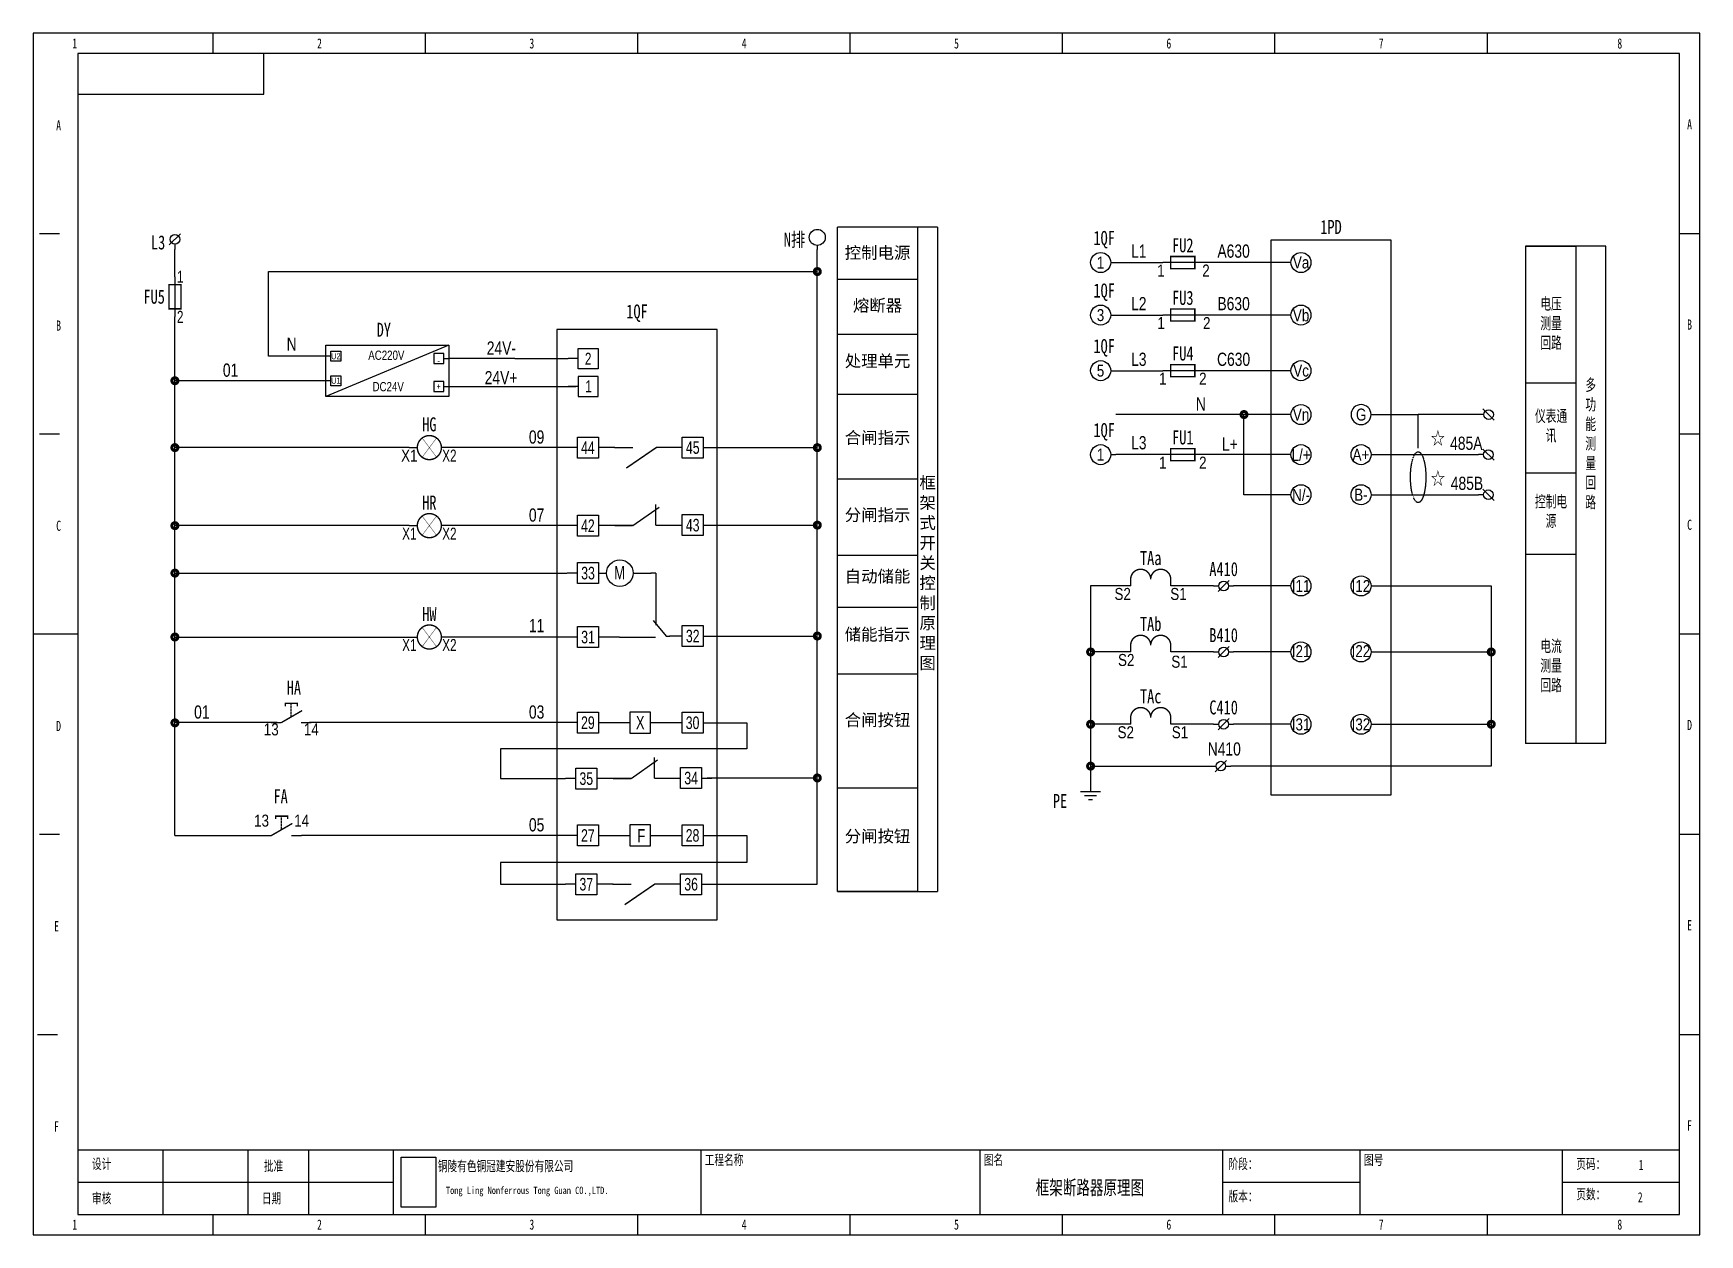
# Model space of a CAD drawing. Header units: millimetres. Extents: x 401220 to 2750366, y -101310 to 943175.
# Drawn here: x 1110437 to 1172018, y 68283 to 112675 of the extents above; entities that cross this region are included whole.
import ezdxf
from ezdxf.enums import TextEntityAlignment as Align

# ---------------------------------------------------------------- set-up
doc = ezdxf.new("R2010")
doc.units = ezdxf.units.MM
doc.linetypes.add('HIDDEN', pattern=[0.375, 0.25, -0.125])
for name, color, linetype in [('CONNECT', 3, 'Continuous'), ('DIM', 1, 'Continuous'), ('TEXT', 4, 'Continuous')]:
    doc.layers.add(name, color=color, linetype=linetype)
doc.styles.add('IDQSTYLE', font='NSimSun.ttf', dxfattribs={"width": 0.7})
doc.styles.add('LEAD', font='simsun.ttf', dxfattribs={"width": 0.8})
doc.styles.add('NERIN_ISOCP', font='simsun.ttf', dxfattribs={"width": 0.75})
doc.styles.add('ROMANS', font='仿宋_GB2312.ttf', dxfattribs={"width": 0.67})
doc.styles.get("Standard").update_dxf_attribs({"font": 'arial.ttf', "bigfont": 'hzdx.shx'})

# ---------------------------------------------------------------- blocks, each defined once
blk = doc.blocks.new('SYMB2_M_PWF2')
at = {"color": 7}
for p, q in [((0.5, 0), (0, 0)), ((2.5, 0), (0.5, 0)), ((10, 0), (7.5, 0))]:
    blk.add_line(p, q, dxfattribs=at)
at = {"color": 7, "linetype": 'HIDDEN'}
blk.add_line((5, -1.44), (5, -4.8), dxfattribs=at)
at = {"color": 7, "linetype": 'Continuous', "const_width": 0.35}
blk.add_lwpolyline([(7.5, 0), (2.3, -3)], dxfattribs=at)
at = {"color": 7, "const_width": 0.35}
blk.add_lwpolyline([(6.5, -4.1), (6.5, -4.8), (3.5, -4.8), (3.5, -4.1)], dxfattribs=at)
blk = doc.blocks.new('SYMB2_M_PWF31')
at = {"color": 7}
for p, q in [((0, 0), (2, 0)), ((10, 0), (8, 0))]:
    blk.add_line(p, q, dxfattribs=at)
at = {"color": 7, "const_width": 0.35}
blk.add_lwpolyline([(2, 0, 1), (8, 0, 1), (2, 0, -0.185156)], format="xyb", dxfattribs=at)
at = {"color": 7, "const_width": 0.1}
for points in [[(6.8, 2.4), (3.2, -2.4)], [(3.2, 2.4), (6.8, -2.4)]]:
    blk.add_lwpolyline(points, dxfattribs=at)
blk = doc.blocks.new('SYMB2_M_PWF20')
at = {"color": 7}
blk.add_line((0, 0), (10, 0), dxfattribs=at)
at = {"color": 7, "const_width": 0.35}
blk.add_lwpolyline([(8, -1.5), (8, 1.5), (2, 1.5), (2, -1.5)], close=True, dxfattribs=at)
blk = doc.blocks.new('SYMB2_S_PWF22a')
for p, q in [((1.41, 3.91), (-1.41, 1.09)), ((0, 1.3), (0, 0))]:
    blk.add_line(p, q)
blk.add_circle((0, 2.5), 1.2)
blk = doc.blocks.new('SYMB2_S_PWF15')
blk.add_line((0, 1), (0, 0))
blk.add_circle((0, 3), 2)
blk = doc.blocks.new('SYMB2_M_PWF26')
at = {"color": 7, "const_width": 0.35}
for points in [[(0, 0), (0, 1.67, -1), (5, 1.67, -2.414214)], [(5, 1.67, -1), (10, 1.67), (10, 0)]]:
    blk.add_lwpolyline(points, format="xyb", dxfattribs=at)
blk = doc.blocks.new('SYMB2_S_PWF4')
at = {"color": 7}
for p, q in [((-5, -0.5), (-5, 0.5)), ((-4, -1.5), (-4, 1.5)), ((-3, -2.5), (-3, 2.5)), ((0, 0), (-3, 0))]:
    blk.add_line(p, q, dxfattribs=at)
at = {"color": 7, "const_width": 0.3}
for points in [[(-5, 0.5), (-5, -0.5)], [(-4, 1.5), (-4, -1.5)], [(-3, 2.5), (-3, -2.5)]]:
    blk.add_lwpolyline(points, dxfattribs=at)
blk = doc.blocks.new('SYMB2_S_PWF23a')
for p, q in [((0, -1.3), (0, 0)), ((1.41, -1.09), (-1.41, -3.91))]:
    blk.add_line(p, q)
blk.add_circle((0, -2.5), 1.2)
blk = doc.blocks.new('SYMB2_M_PWF87')
at = {"color": 7}
for p, q in [((0, 0), (1.3, 0)), ((3.7, 0), (5, 0))]:
    blk.add_line(p, q, dxfattribs=at)
for p, q in [((2.5, 0), (1.1, -1.4)), ((3.9, 1.4), (2.5, 0))]:
    blk.add_line(p, q)
blk.add_circle((2.5, 0), 1.2)
blk = doc.blocks.new('SYMB2_S_PWF13a')
blk.add_line((-1.25, 0), (0, 0))
blk.add_circle((-3.75, 0), 2.5)
blk = doc.blocks.new('SYMB2_S_PWF27')
blk.add_line((-5, 0), (0, 0))
blk.add_lwpolyline([(-15, 5), (-5, 5), (-5, -5), (-15, -5)], close=True)
blk = doc.blocks.new('SYMB2_S_PWF30')
at = {"xscale": 0.5000000000000007, "yscale": 0.5000000000000007, "zscale": 0.5000000000000007, "rotation": 179.9999969295298}
blk.add_blockref('SYMB2_S_PWF27', (0, 0), dxfattribs=at)

msp = doc.modelspace()

# ---------------------------------------------------------------- linework, layer by layer
at = {"ltscale": 4}
for p, q in [((1117087.95649, 111928.00187), (1117087.95649, 112675.34456)), ((1124935.05478, 111928.00187), (1124935.05478, 112675.34456)), ((1132782.15307, 111928.00187), (1132782.15307, 112675.34456)), ((1140629.25136, 111928.00187), (1140629.25136, 112675.34456)), ((1148476.34965, 111928.00187), (1148476.34965, 112675.34456)), ((1156323.44795, 111928.00187), (1156323.44795, 112675.34456)), ((1164170.54624, 111928.00187), (1164170.54624, 112675.34456)), ((1118956.31322, 110433.31648), (1118956.31322, 111928.00187)), ((1112080.76044, 110433.31648), (1118956.31322, 110433.31648)), ((1110660.80932, 105276.65189), (1111408.15201, 105276.65189)), ((1171270.30183, 105276.65189), (1172017.64453, 105276.65189)), ((1110660.80932, 97877.95921), (1111408.15201, 97877.95921)), ((1171270.30183, 97877.95921), (1172017.64453, 97877.95921)), ((1110436.60651, 90479.26654), (1112080.76044, 90479.26654)), ((1171270.30183, 90479.26654), (1172017.64453, 90479.26654)), ((1110660.80932, 83080.57386), (1111408.15201, 83080.57386)), ((1171270.30183, 83080.57386), (1172017.64453, 83080.57386)), ((1110586.07505, 75681.88119), (1111333.41774, 75681.88119)), ((1171270.30183, 75681.88119), (1172017.64453, 75681.88119)), ((1112080.76044, 71422.02783), (1171270.30183, 71422.02783)), ((1115219.59975, 71422.02783), (1115219.59975, 69030.53121)), ((1118358.43907, 71422.02783), (1118358.43907, 69030.53121)), ((1120600.46715, 71422.02783), (1120600.46715, 69030.53121)), ((1123739.30647, 71422.02783), (1123739.30647, 69030.53121)), ((1135098.91542, 71422.02783), (1135098.91542, 69030.53121)), ((1145412.24461, 71422.02783), (1145412.24461, 69030.53121)), ((1154380.35694, 71422.02783), (1154380.35694, 69030.53121)), ((1159462.28726, 71422.02783), (1159462.28726, 69030.53121)), ((1166935.71421, 71422.02783), (1166935.71421, 69030.53121)), ((1112080.76044, 70226.27952), (1123739.30647, 70226.27952)), ((1154380.35694, 70226.27952), (1159462.28726, 70226.27952)), ((1166935.71421, 70226.27952), (1171270.30183, 70226.27952)), ((1117087.95649, 68283.18851), (1117087.95649, 69030.53121)), ((1124935.05478, 68283.18851), (1124935.05478, 69030.53121)), ((1132782.15307, 68283.18851), (1132782.15307, 69030.53121)), ((1140629.25136, 68283.18851), (1140629.25136, 69030.53121)), ((1148476.34965, 68283.18851), (1148476.34965, 69030.53121)), ((1156323.44795, 68283.18851), (1156323.44795, 69030.53121)), ((1164170.54624, 68283.18851), (1164170.54624, 69030.53121))]:
    msp.add_line(p, q, dxfattribs=at)
for p, q in [((1119127.70185, 100743.84163), (1119127.70185, 103871.78813)), ((1119127.70185, 103871.78813), (1139409.52437, 103871.78813)), ((1125787.20154, 101152.64144), (1121246.97129, 99253.22649)), ((1121246.97129, 100743.84163), (1119127.70185, 100743.84163)), ((1128226.10907, 100653.97557), (1125787.20154, 100653.97557)), ((1128226.10907, 100653.97557), (1130200.26597, 100653.97557)), ((1125787.20154, 99627.497), (1130156.18292, 99627.325)), ((1160059.14292, 98587.46104), (1161614.81421, 98586.95839)), ((1133445.37875, 94502.21583), (1133445.37875, 95261.67841)), ((1132590.21967, 94482.94141), (1131921.89794, 94482.94141)), ((1131921.89795, 94482.94141), (1132577.64187, 94482.94144)), ((1133445.37875, 94502.21583), (1134411.97375, 94502.21573)), ((1133444.772, 92729.51174), (1133444.86477, 90801.52734)), ((1133338.0081, 90982.95545), (1133821.4866, 90404.42198)), ((1135573.14984, 87199.35663), (1136801.64362, 87199.35663)), ((1136801.64362, 87199.35663), (1136801.64362, 86235.44068)), ((1136801.64362, 86235.44068), (1127695.46477, 86235.44068)), ((1127695.46477, 86235.44068), (1127695.46477, 85136.27286)), ((1133386.68803, 85155.72693), (1133386.68803, 85915.18951)), ((1127695.46477, 85136.27286), (1130098.25016, 85136.45264)), ((1132531.52895, 85136.45251), (1131863.20722, 85136.45251)), ((1131863.20723, 85136.45251), (1132518.95114, 85136.45255)), ((1133386.68803, 85155.72693), (1134353.28303, 85155.72683)), ((1135572.76247, 83036.9593), (1136801.64362, 83036.9593)), ((1136801.64362, 83036.9593), (1136801.64362, 82032.91371)), ((1136801.64362, 82032.91371), (1127695.69696, 82032.91371)), ((1127695.69696, 82032.91371), (1127695.69696, 81233.05587)), ((1127695.69696, 81233.05587), (1130097.8628, 81233.05587)), ((1140155.44804, 80966.17666), (1143856.82525, 80966.22474)), ((1129786.20849, 79912.66913), (1135708.5828, 79912.66913))]:
    msp.add_line(p, q)
at = {"color": 7}
for p, q in [((1130156.18292, 99627.325), (1130482.97875, 99627.325)), ((1131910.32049, 97366.63616), (1132590.62751, 97366.6362)), ((1134417.3461, 97366.77006), (1133454.68843, 97366.77)), ((1132604.63523, 92729.5815), (1133002.4436, 92729.58148)), ((1133002.4436, 92729.58148), (1133273.25624, 92729.58148)), ((1133444.86477, 92729.5117), (1133260.55252, 92729.58148)), ((1132096.07681, 90366.12071), (1131323.78046, 90366.12064)), ((1132096.07681, 90366.12071), (1133431.20526, 90366.12071)), ((1133821.4866, 90404.42198), (1133956.89292, 90404.42198)), ((1134418.57513, 90404.24239), (1133944.1892, 90404.42198)), ((1131851.62976, 81233.23552), (1132531.93678, 81233.23555)), ((1134358.65538, 81233.36941), (1133395.9977, 81233.36935))]:
    msp.add_line(p, q, dxfattribs=at)
at = {"color": 7, "linetype": 'HIDDEN', "ltscale": 5}
msp.add_line((1161614.81421, 97351.70271), (1161614.81421, 98586.95839), dxfattribs=at)
at = {"ltscale": 2}
for p, q in [((1132588.48927, 94482.94141), (1133565.70783, 95171.3818)), ((1132529.79854, 85136.45251), (1133507.0171, 85824.89291))]:
    msp.add_line(p, q, dxfattribs=at)
at = {"ltscale": 4}
for points in [[(1110436.60651, 68283.18851), (1172017.64453, 68283.18851), (1172017.64453, 112675.34456), (1110436.60651, 112675.34456)], [(1112080.76044, 69030.53121), (1171270.30183, 69030.53121), (1171270.30183, 111928.00187), (1112080.76044, 111928.00187)]]:
    msp.add_lwpolyline(points, close=True, dxfattribs=at)
at = {"color": 7, "const_width": 222.08256}
for points in [[(1139354.00373, 103871.78813, 1), (1139465.04501, 103871.78813, 1)], [(1139354.00373, 103871.78813, 1), (1139465.04501, 103871.78813, 1)], [(1115613.2435, 99837.43383, 1), (1115724.28478, 99837.43383, 1)], [(1155122.37506, 98587.46104, 1), (1155233.41634, 98587.46104, 1)], [(1115613.2435, 97366.45652, 1), (1115724.28478, 97366.45652, 1)], [(1139354.16764, 97366.41059, 1), (1139465.20892, 97366.41059, 1)], [(1139354.16764, 97366.41059, 1), (1139465.20892, 97366.41059, 1)], [(1139354.16764, 97366.06668, 1), (1139465.20892, 97366.06668, 1)], [(1115613.2435, 94482.94153, 1), (1115724.28478, 94482.94153, 1)], [(1115613.2435, 94482.94153, 1), (1115724.28478, 94482.94153, 1)], [(1139354.16733, 94502.21555, 1), (1139465.20861, 94502.21555, 1)], [(1139354.16733, 94502.21555, 1), (1139465.20861, 94502.21555, 1)], [(1139354.16733, 94501.87164, 1), (1139465.20861, 94501.87164, 1)], [(1115613.40666, 92729.06566, 1), (1115724.44794, 92729.06566, 1)], [(1115613.40667, 90367.25408, 1), (1115724.44795, 90367.25408, 1)], [(1139354.16689, 90404.24228, 1), (1139465.20817, 90404.24228, 1)], [(1139354.16689, 90404.24228, 1), (1139465.20817, 90404.24228, 1)], [(1139354.16689, 90403.89837, 1), (1139465.20817, 90403.89837, 1)], [(1149454.30613, 89815.46865, 1), (1149565.34741, 89815.46865, 1)], [(1164259.84673, 89815.46865, 1), (1164370.88801, 89815.46865, 1)], [(1115613.2435, 87195.17068, 1), (1115724.28478, 87195.17068, 1)], [(1149454.30613, 87144.04832, 1), (1149565.34741, 87144.04832, 1)], [(1164259.84673, 87144.04832, 1), (1164370.88801, 87144.04832, 1)], [(1149454.30613, 85597.78248, 1), (1149565.34741, 85597.78248, 1)], [(1139354.16667, 85160.17863, 1), (1139465.20795, 85160.17863, 1)], [(1139354.16667, 85160.17863, 1), (1139465.20795, 85160.17863, 1)], [(1139354.16667, 85160.17863, 1), (1139465.20795, 85160.17863, 1)]]:
    msp.add_lwpolyline(points, format="xyb", close=True, dxfattribs=at)
for points in [[(1121246.97129, 101152.64144), (1125787.20154, 101152.64144), (1125787.20154, 99253.22649), (1121246.97129, 99253.22649)], [(1124031.71694, 71150.37054), (1125307.16829, 71150.37054), (1125307.16829, 69301.59651), (1124031.71694, 69301.59651)]]:
    msp.add_lwpolyline(points, close=True)
at = {"color": 7, "const_width": 54.16253}
for points in [[(1133454.68863, 97366.77), (1132350.40816, 96610.03323)], [(1133395.99791, 81233.36935), (1132291.71743, 80476.63259)]]:
    msp.add_lwpolyline(points, dxfattribs=at)
at = {"color": 7, "linetype": 'HIDDEN', "ltscale": 5}
msp.add_ellipse((1161614.81421, 96272.04847), major_axis=(0, 939.00195), ratio=0.3023258318, dxfattribs=at)
at = {"layer": 'CONNECT', "color": 7}
for p, q in [((1115668.76414, 103679.77084), (1115668.76414, 104692.31526)), ((1139409.52437, 84247.56484), (1139409.52437, 104692.31526)), ((1165585.38897, 104814.632), (1167435.78541, 104814.632)), ((1168546.62867, 104814.632), (1165585.38897, 104814.632)), ((1165585.38897, 104814.632), (1165585.38897, 88852.41625)), ((1167435.78541, 104814.632), (1167435.78541, 88852.41625)), ((1168546.62867, 88852.41625), (1168546.62867, 104814.632)), ((1150435.64331, 104206.08851), (1152175.69211, 104206.08851)), ((1156728.57298, 104206.08851), (1153656.24251, 104206.08851)), ((1165585.38897, 104287.9767), (1165585.38897, 88325.76095)), ((1167435.78541, 104287.9767), (1167435.78541, 88325.76095)), ((1168546.62867, 88325.76095), (1168546.62867, 104287.9767)), ((1165585.38897, 103794.99195), (1165585.38897, 87832.7762)), ((1167435.78541, 103794.99195), (1167435.78541, 87832.7762)), ((1168546.62867, 87832.7762), (1168546.62867, 103794.99195)), ((1165585.38897, 103268.33664), (1165585.38897, 87306.1209)), ((1165585.39581, 102926.68024), (1165585.39581, 86964.46449)), ((1167435.78541, 103268.33664), (1167435.78541, 87306.1209)), ((1167435.79225, 102926.68024), (1167435.79225, 86964.46449)), ((1168546.62867, 87306.1209), (1168546.62867, 103268.33664)), ((1168546.63552, 86964.46449), (1168546.63552, 102926.68024)), ((1150435.64331, 102264.21886), (1152175.69211, 102264.21886)), ((1156728.57298, 102264.21886), (1153656.24251, 102264.21886)), ((1165585.39581, 102400.02493), (1165585.39581, 86437.80918)), ((1167435.79225, 102400.02493), (1167435.79225, 86437.80918)), ((1168546.63552, 86437.80918), (1168546.63552, 102400.02493)), ((1115668.76414, 99330.95089), (1115668.76414, 102199.22044)), ((1115668.76411, 83036.77952), (1115668.76414, 100250.6641)), ((1121246.97129, 99837.43382), (1115668.76414, 99837.43383)), ((1150435.64331, 100209.45844), (1152175.69211, 100209.45844)), ((1156728.57298, 100209.45844), (1153656.24251, 100209.45844)), ((1167435.78541, 99751.95733), (1165585.38897, 99751.95733)), ((1156728.57298, 98587.46104), (1150435.64331, 98587.46104)), ((1155177.8957, 95625.70448), (1155177.8957, 98587.46104)), ((1163847.03676, 98586.95839), (1161614.81421, 98586.95839)), ((1124331.91124, 97366.45651), (1115668.76414, 97366.45652)), ((1128204.30148, 97366.45652), (1125812.46164, 97366.45651)), ((1130156.55352, 97366.45652), (1128204.30148, 97366.45652)), ((1135338.44594, 97366.41059), (1139409.68828, 97366.41059)), ((1156728.57298, 97106.58276), (1150435.64331, 97106.58276)), ((1160059.14292, 97106.25488), (1163840.5015, 97106.25488)), ((1167435.78541, 96422.31233), (1165585.38897, 96422.31233)), ((1156728.57298, 95625.70448), (1155177.8957, 95625.70448)), ((1160059.14292, 95625.3766), (1163840.5015, 95625.3766)), ((1124331.91124, 94482.94153), (1115668.76414, 94482.94153)), ((1128204.30148, 94482.94153), (1125812.46164, 94482.94153)), ((1130156.55352, 94482.94153), (1128204.30148, 94482.94153)), ((1135338.44564, 94502.21555), (1139409.68797, 94502.21555)), ((1167435.79225, 93420.42349), (1165585.39581, 93420.42349)), ((1115668.9273, 92729.58157), (1130156.71669, 92729.58157)), ((1150990.0213, 92254.62406), (1149509.82677, 92254.62406)), ((1149509.82677, 92254.62406), (1149509.82677, 86164.20419)), ((1154054.66715, 92254.62406), (1152470.5717, 92254.62406)), ((1156728.57982, 92254.62406), (1154794.94235, 92254.62406)), ((1160059.14976, 92254.62406), (1164315.36737, 92254.62406)), ((1164315.36737, 92254.62406), (1164315.36737, 86667.70402)), ((1149509.82677, 91184.70825), (1149509.82677, 85094.28838)), ((1164315.36737, 91184.70252), (1164315.36737, 85597.78248)), ((1115668.9273, 90367.76999), (1124332.07432, 90367.77007)), ((1130156.71669, 90367.76999), (1125812.62472, 90367.76999)), ((1135338.4452, 90404.24228), (1139409.68753, 90404.24228)), ((1150990.0213, 89815.46865), (1149509.82677, 89815.46865)), ((1154054.66715, 89815.46865), (1152470.5717, 89815.46865)), ((1156728.57982, 89815.46865), (1154794.94235, 89815.46865)), ((1160059.14976, 89815.46865), (1164315.36737, 89815.46865)), ((1118425.53681, 87204.01607), (1115668.76414, 87204.01599)), ((1118587.70199, 87204.00844), (1116201.23008, 87204.00836)), ((1119453.71062, 87203.92676), (1118506.85645, 87204.01606)), ((1121594.42851, 87203.92676), (1120647.57434, 87204.01606)), ((1122846.06658, 87203.80871), (1121438.36982, 87203.88245)), ((1124329.04673, 87203.80871), (1122130.55449, 87204.01606)), ((1130178.02251, 87203.80863), (1122219.28355, 87204.00769)), ((1128204.46464, 87203.80863), (1125809.59713, 87203.80863)), ((1130156.71669, 87203.80863), (1128204.46464, 87203.80863)), ((1150990.0213, 87144.04832), (1149509.82677, 87144.04832)), ((1154054.66715, 87144.04832), (1152470.5717, 87144.04832)), ((1156728.57982, 87144.04832), (1154794.94235, 87144.04832)), ((1160059.14976, 87144.04832), (1164315.36737, 87144.04832)), ((1139409.68753, 81233.00992), (1139409.68753, 86481.59695)), ((1168546.63552, 86437.80918), (1165585.39581, 86437.80918)), ((1167435.79909, 86437.80918), (1165585.40266, 86437.80918)), ((1149509.82677, 85597.78248), (1153952.50917, 85597.78248)), ((1164315.36737, 85597.78248), (1154692.78437, 85597.78248)), ((1135338.81558, 85160.17863), (1139409.68731, 85160.17863)), ((1115668.92719, 83036.77952), (1115668.92731, 84188.26603)), ((1115668.9273, 83036.77952), (1118871.33659, 83036.7796)), ((1128204.46464, 83036.77953), (1120351.88699, 83036.77953)), ((1130156.71669, 83036.77953), (1128204.46464, 83036.77953)), ((1135338.0744, 81233.00992), (1139409.68734, 81233.00992))]:
    msp.add_line(p, q, dxfattribs=at)
at = {"layer": 'TEXT', "color": 7}
for p, q in [((1143856.50139, 105506.75455), (1140155.12539, 105506.75455)), ((1143856.50139, 105506.75455), (1140155.12539, 105506.75455)), ((1140155.44804, 80966.17666), (1140155.12539, 105506.75455)), ((1140155.43379, 80966.17666), (1140155.12539, 105506.75455)), ((1143116.22619, 105506.75455), (1143116.22619, 80966.17666)), ((1143116.91509, 105506.75455), (1143116.91509, 80966.17666)), ((1143856.50139, 105506.75455), (1143857.13365, 80966.22474)), ((1143857.13365, 105506.75455), (1143857.13365, 80966.22474)), ((1143116.22619, 103582.03903), (1140155.12539, 103582.03903)), ((1143116.22619, 103582.03903), (1140155.12539, 103582.03903)), ((1135708.41963, 101730.66316), (1129786.04532, 101730.66316)), ((1143116.22619, 101546.53691), (1140155.12539, 101546.53691)), ((1143116.22619, 101546.53691), (1140155.12539, 101546.53691)), ((1143116.22619, 101546.53691), (1140155.12539, 101546.53691)), ((1143116.22619, 101546.53691), (1140155.12539, 101546.53691)), ((1143116.22619, 99327.19384), (1140155.12539, 99327.19384)), ((1143116.22619, 99327.19384), (1140155.12539, 99327.19384)), ((1131921.89816, 97366.63616), (1131317.56644, 97366.63623)), ((1143116.22619, 96201.27892), (1140155.12539, 96201.27892)), ((1143116.22619, 96201.27892), (1140155.12539, 96201.27892)), ((1143116.22619, 96201.27892), (1140155.12539, 96201.27892)), ((1143116.22619, 96201.27892), (1140155.12539, 96201.27892)), ((1131921.89794, 94482.94141), (1131317.56623, 94482.94147)), ((1143116.38935, 93374.08516), (1140155.28855, 93374.08516)), ((1131323.78046, 92729.5815), (1131623.17987, 92729.5815)), ((1143116.22619, 91462.59891), (1140155.12539, 91462.59891)), ((1143116.22619, 88989.4908), (1140155.12539, 88989.4908)), ((1143116.22619, 88989.4908), (1140155.12539, 88989.4908)), ((1131317.72961, 87204.16756), (1132475.78173, 87204.03182)), ((1133249.53211, 87203.94392), (1134412.91163, 87203.80819)), ((1131863.20722, 85136.45251), (1131258.87551, 85136.45257)), ((1143116.22619, 84781.84555), (1140155.12539, 84781.84555)), ((1131317.34224, 83036.77946), (1132475.00701, 83036.64373)), ((1133248.75739, 83036.91538), (1134412.52427, 83036.77965)), ((1131863.20744, 81233.23551), (1131258.87572, 81233.23558)), ((1143116.54884, 80966.17666), (1140155.44804, 80966.17666))]:
    msp.add_line(p, q, dxfattribs=at)
at = {"layer": 'TEXT', "color": 7, "ltscale": 5}
for p, q in [((1135708.41963, 101730.66316), (1129786.04532, 101730.66316)), ((1135708.41963, 101730.66316), (1129786.04532, 101730.66316)), ((1129786.04532, 101730.66316), (1129786.20849, 79912.66913)), ((1129786.20849, 101730.66316), (1129786.20849, 80003.88746)), ((1135708.5828, 79912.66913), (1135708.41963, 101730.66316)), ((1135708.5828, 80003.88746), (1135708.41963, 101730.66316))]:
    msp.add_line(p, q, dxfattribs=at)
msp.add_lwpolyline([(1156173.36658, 84535.64086), (1160614.34932, 84535.64086), (1160614.34932, 105036.2873), (1156173.36658, 105036.2873), (1156173.36658, 84535.64086)], dxfattribs=at)
at = {"layer": 'TEXT', "color": 7}
for points in [[(1132475.78173, 86817.06873), (1133249.53211, 86817.06873), (1133249.53211, 87590.81911), (1132475.78173, 87590.81911)], [(1132475.00701, 82649.68064), (1133248.75739, 82649.68064), (1133248.75739, 83423.43101), (1132475.00701, 83423.43101)]]:
    msp.add_lwpolyline(points, close=True, dxfattribs=at)
msp.add_circle((1132113.90755, 92729.5815), 490.72768, dxfattribs=at)

# ---------------------------------------------------------------- block references
at = {"color": 7, "xscale": 148.0550399978455, "yscale": 148.0550399978455, "zscale": 148.0550399978455}
for name, p in [('SYMB2_S_PWF22a', (1115668.76414, 104692.31526)), ('SYMB2_S_PWF13a', (1150435.64331, 104206.08851)), ('SYMB2_S_PWF13a', (1150435.64331, 102264.21886)), ('SYMB2_S_PWF13a', (1150435.64331, 100209.45844)), ('SYMB2_S_PWF13a', (1150435.64331, 97106.58276)), ('SYMB2_S_PWF13a', (1160059.14292, 97106.25488)), ('SYMB2_S_PWF13a', (1160059.14292, 95625.3766)), ('SYMB2_M_PWF26', (1150990.0213, 92254.62406)), ('SYMB2_M_PWF87', (1154054.66715, 92254.62406)), ('SYMB2_S_PWF13a', (1160059.14976, 92254.62406)), ('SYMB2_M_PWF26', (1150990.0213, 89815.46865)), ('SYMB2_M_PWF87', (1154054.66715, 89815.46865)), ('SYMB2_S_PWF13a', (1160059.14976, 89815.46865)), ('SYMB2_M_PWF26', (1150990.0213, 87144.04832)), ('SYMB2_S_PWF13a', (1160059.14976, 87144.04832)), ('SYMB2_M_PWF87', (1154054.66715, 87144.04832))]:
    msp.add_blockref(name, p, dxfattribs=at)
at = {"color": 7}
for name, p, xscale, yscale, zscale, rotation in [('SYMB2_M_PWF20', (1153656.24251, 104206.08851), 148.0550399978457, 148.0550399978457, 148.0550399978457, 179.9999969264097), ('SYMB2_S_PWF13a', (1156728.57298, 104206.08851), 148.0550399978457, 148.0550399978457, 148.0550399978457, 179.9999969264097), ('SYMB2_M_PWF20', (1153656.24251, 102264.21886), 148.0550399978457, 148.0550399978457, 148.0550399978457, 179.9999969264097), ('SYMB2_S_PWF13a', (1156728.57298, 102264.21886), 148.0550399978457, 148.0550399978457, 148.0550399978457, 179.9999969264097), ('SYMB2_M_PWF20', (1153656.24251, 100209.45844), 148.0550399978457, 148.0550399978457, 148.0550399978457, 179.9999969264097), ('SYMB2_S_PWF13a', (1156728.57298, 100209.45844), 148.0550399978457, 148.0550399978457, 148.0550399978457, 179.9999969264097), ('SYMB2_S_PWF13a', (1156728.57298, 98587.46104), 148.0550399978457, 148.0550399978457, 148.0550399978457, 179.9999969264097), ('SYMB2_S_PWF13a', (1160059.14292, 98587.46104), -148.0550399978457, 148.0550399998654, 148.0550400000001, 180.0000030735903), ('SYMB2_S_PWF23a', (1163847.03676, 98586.95839), 148.0550399998654, 148.0550399998654, 148.0550399998654, 89.99999846379107), ('SYMB2_M_PWF20', (1153656.24251, 97106.58275), 148.0550399978457, 148.0550399978457, 148.0550399978457, 179.9999969264097), ('SYMB2_S_PWF13a', (1156728.57298, 97106.58276), 148.0550399978457, 148.0550399978457, 148.0550399978457, 179.9999969264097), ('SYMB2_S_PWF23a', (1163840.5015, 97106.25488), 148.0550399998654, 148.0550399998654, 148.0550399998654, 89.99999846379107), ('SYMB2_S_PWF13a', (1156728.57298, 95625.70448), 148.0550399978457, 148.0550399978457, 148.0550399978457, 179.9999969264097), ('SYMB2_S_PWF23a', (1163840.5015, 95625.3766), 148.0550399998654, 148.0550399998654, 148.0550399998654, 89.99999846379107), ('SYMB2_S_PWF13a', (1156728.57982, 92254.62406), 148.0550399978457, 148.0550399978457, 148.0550399978457, 179.9999969264097), ('SYMB2_S_PWF13a', (1156728.57982, 89815.46865), 148.0550399978457, 148.0550399978457, 148.0550399978457, 179.9999969264097), ('SYMB2_S_PWF13a', (1156728.57982, 87144.04832), 148.0550399978457, 148.0550399978457, 148.0550399978457, 179.9999969264097), ('SYMB2_S_PWF4', (1149509.82677, 85094.28838), 148.0550399998654, 148.0550399998654, 148.0550399998654, 89.99999846379107)]:
    msp.add_blockref(name, p, dxfattribs=dict(at, xscale=xscale, yscale=yscale, zscale=zscale, rotation=rotation))
at = {"layer": 'TEXT', "color": 7}
for name, p, xscale, yscale, zscale in [('SYMB2_S_PWF15', (1139409.52437, 104692.31526), 148.0550399978455, 148.0550399978455, 148.0550399978455), ('SYMB2_S_PWF30', (1130199.89537, 100653.80357), 148.0550399978455, 148.0550399978455, 148.0550399978455), ('SYMB2_S_PWF30', (1121246.97129, 100743.75564), 74.02751999892274, 74.02751999892274, 74.02751999892274), ('SYMB2_S_PWF30', (1125787.38684, 100653.88957), -74.02751999892274, 74.0275199999327, 74.02752000000004), ('SYMB2_S_PWF30', (1121246.97129, 99837.34784), 74.02751999892274, 74.02751999892274, 74.02751999892274), ('SYMB2_S_PWF30', (1125787.38684, 99627.411), -74.02751999892274, 74.0275199999327, 74.02752000000004), ('SYMB2_M_PWF31', (1124331.91124, 97366.45651), 148.0550399978455, 148.0550399978455, 148.0550399978455), ('SYMB2_S_PWF30', (1130156.55352, 97366.45652), 154.750075197748, 154.750075197748, 154.750075197748), ('SYMB2_M_PWF31', (1124331.91124, 94482.94153), 148.0550399978455, 148.0550399978455, 148.0550399978455), ('SYMB2_S_PWF30', (1130156.55352, 94482.76176), 154.750075197748, 154.750075197748, 154.750075197748), ('SYMB2_S_PWF30', (1130162.76754, 92729.40178), 154.750075197748, 154.750075197748, 154.750075197748), ('SYMB2_S_PWF30', (1130162.76754, 90365.94093), 154.750075197748, 154.750075197748, 154.750075197748), ('SYMB2_S_PWF30', (1130156.71669, 87203.80863), 154.750075197748, 154.750075197748, 154.750075197748), ('SYMB2_M_PWF87', (1153952.50917, 85597.78248), 148.0550399978455, 148.0550399978455, 148.0550399978455), ('SYMB2_S_PWF30', (1130097.8628, 85136.27286), 154.750075197748, 154.750075197748, 154.750075197748), ('SYMB2_S_PWF30', (1130156.32932, 83036.59975), 154.750075197748, 154.750075197748, 154.750075197748), ('SYMB2_S_PWF30', (1130097.8628, 81233.05587), 154.750075197748, 154.750075197748, 154.750075197748)]:
    msp.add_blockref(name, p, dxfattribs=dict(at, xscale=xscale, yscale=yscale, zscale=zscale))
for name, p, xscale, yscale, zscale, rotation in [('SYMB2_M_PWF20', (1115668.76414, 103679.77084), 148.0550399998659, 148.0550399998659, 148.0550399998659, 269.9999952183673), ('SYMB2_S_PWF30', (1130199.89542, 99627.15307), -148.0550399978457, 148.0550399998654, 148.0550400000001, 180.0000030736034), ('SYMB2_S_PWF30', (1135572.98667, 97366.59035), 154.7500751977482, 154.7500751977482, 154.7500751977482, 179.9999969264097), ('SYMB2_S_PWF30', (1135572.98667, 94502.39532), 154.7500751977482, 154.7500751977482, 154.7500751977482, 179.9999969264097), ('SYMB2_M_PWF31', (1125812.62472, 90367.76999), 148.0550399978457, 148.0550399978457, 148.0550399978457, 179.9999969264097), ('SYMB2_S_PWF30', (1135579.58805, 90404.42204), 154.7500751977482, 154.7500751977482, 154.7500751977482, 179.9999969264097), ('SYMB2_M_PWF2', (1120709.93594, 87204.01018), 148.0550399978457, 148.0550399978457, 148.0550399978457, 179.9999969264097), ('SYMB2_S_PWF30', (1135573.5372, 87199.53641), 154.7500751977482, 154.7500751977482, 154.7500751977482, 179.9999969264097), ('SYMB2_S_PWF30', (1135514.29595, 85155.90642), 154.7500751977482, 154.7500751977482, 154.7500751977482, 179.9999969264097), ('SYMB2_M_PWF2', (1120351.88699, 83036.77953), 148.0550399978457, 148.0550399978457, 148.0550399978457, 179.9999969264097), ('SYMB2_S_PWF30', (1135572.76247, 83036.9593), 154.7500751977482, 154.7500751977482, 154.7500751977482, 179.9999969264097), ('SYMB2_S_PWF30', (1135514.29595, 81233.1897), 154.7500751977482, 154.7500751977482, 154.7500751977482, 179.9999969264097)]:
    msp.add_blockref(name, p, dxfattribs=dict(at, xscale=xscale, yscale=yscale, zscale=zscale, rotation=rotation))

# ---------------------------------------------------------------- texts
at = {"style": 'IDQSTYLE', "width": 0.7}
for s, p in [('1', (1111968.65903, 112002.73613)), ('2', (1121011.50563, 112002.73613)), ('3', (1128858.60393, 112002.73613)), ('4', (1136705.70222, 112002.73613)), ('5', (1144552.80051, 112002.73613)), ('6', (1152399.8988, 112002.73613)), ('7', (1160246.99709, 112002.73613)), ('8', (1169065.64089, 112002.73613)), ('A', (1111370.78488, 108975.99822)), ('A', (1171643.97318, 109013.36536)), ('B', (1111370.78488, 101577.30555)), ('B', (1171643.97318, 101614.67268)), ('C', (1111370.78488, 94178.61287)), ('C', (1171643.97318, 94215.98001)), ('D', (1111370.78488, 86779.9202)), ('D', (1171643.97318, 86817.28733)), ('E', (1111296.05061, 79381.22752)), ('E', (1171643.97318, 79418.59466)), ('F', (1111296.05061, 71982.53485)), ('F', (1171643.97318, 72019.90198)), ('1', (1111968.65903, 68357.92278)), ('2', (1121011.50563, 68357.92278)), ('3', (1128858.60393, 68357.92278)), ('4', (1136705.70222, 68357.92278)), ('5', (1144552.80051, 68357.92278)), ('6', (1152399.8988, 68357.92278)), ('7', (1160246.99709, 68357.92278)), ('8', (1169065.64089, 68357.92278))]:
    msp.add_text(s, height=374.41869, dxfattribs=at).set_placement(p, align=Align.BOTTOM_CENTER)
for s, p in [('设计', (1112603.90032, 70599.95086)), ('批准', (1118956.31322, 70525.21659)), ('工程名称', (1135248.38396, 70749.4194)), ('图名', (1145561.71315, 70749.4194)), ('阶段：', (1154604.55975, 70599.95086)), ('图号', (1159611.7558, 70749.4194)), ('页码：', (1167458.85409, 70599.95086)), ('审核', (1112603.90032, 69329.46828)), ('日期', (1118881.57895, 69329.46828)), ('版本：', (1154604.55975, 69404.20255)), ('页数：', (1167458.85409, 69478.93682))]:
    msp.add_text(s, height=374.41869, dxfattribs=at).set_placement(p, align=Align.BOTTOM_LEFT)
for s, height, p in [('铜陵有色铜冠建安股份有限公司', 374.4186899, (1125385.09143, 71005.68655)), ('Tong Ling Nonferrous Tong Guan CO.,LTD.', 269.5814567, (1125684.02851, 70055.10849))]:
    msp.add_text(s, height=height, dxfattribs=at).set_placement(p, align=Align.TOP_LEFT)
for s, p in [('1', (1169850.35071, 70674.68513)), ('2', (1169820.483, 69478.93682))]:
    msp.add_text(s, height=374.41869, dxfattribs=at).set_placement(p, align=Align.CENTER)
msp.add_text('框架断路器原理图', height=524.186166, dxfattribs=at).set_placement((1149481.73505, 70024.39236), align=Align.MIDDLE_CENTER)
at = {"color": 7, "char_height": 488.58163, "width": 517.5708088, "attachment_point": 1, "style": 'LEAD'}
for insert in [(1162076.07444, 97963.86289), (1162076.07444, 96482.98461)]:
    msp.add_mtext('☆\\P', dxfattribs=dict(at, insert=insert))
at = {"layer": 'CONNECT', "color": 7, "attachment_point": 5, "style": 'ROMANS'}
for s, insert, char_height, width in [('{\\W1;控制电源}', (1141635.67579, 104544.39679), 444.16512, 2928.6734246), ('{\\W1;熔断器}', (1141635.67579, 102593.16141), 444.16512, 2928.6734246), ('{\\fSimSun|b0|i0|c134|p2;电压}\\P{\\fSimSun|b0|i0|c134|p2;测量}\\P{\\fSimSun|b0|i0|c134|p2;回路}', (1166525.39269, 101941.43704), 433.060992, 2318.327907), ('{\\fSimSun|b0|i0|c134|p2;\\W1;处理单元}', (1141635.67579, 100545.34065), 444.16512, 2928.6734246), ('{\\fSimSun|b0|i0|c134|p2;多\\P功\\P能}\\P{\\fSimSun|b0|i0|c134|p2;测}\\P{\\fSimSun|b0|i0|c134|p2;量}\\P{\\fSimSun|b0|i0|c134|p2;回}\\P{\\fSimSun|b0|i0|c134|p2;路}', (1167991.20704, 97495.54794), 433.060992, 2472.3051486), ('{\\fSimSun|b0|i0|c134|p2;仪表通讯}', (1166525.39269, 98148.40581), 433.060992, 1342.1840175), ('{\\W1;合闸指示}', (1141635.67579, 97709.52887), 444.16512, 2928.6734246), ('{\\W1;\\P框\\P架\\P式\\P开\\P关\\P控\\P制\\P原\\P理\\P图}', (1143486.36379, 93082.46293), 444.16512, 995.4431656), ('{\\fSimSun|b0|i0|c134|p2;控制电源}', (1166525.39269, 94995.18524), 433.060992, 1342.1840175), ('{\\W1;分闸指示}', (1141635.67579, 94855.53306), 444.16512, 2928.6734246), ('{\\W1;自动储能}', (1141635.83895, 92586.20458), 444.16512, 2928.6734246), ('{\\W1;储能指示}', (1141635.83895, 90442.14143), 444.16512, 2928.6734246), ('电流\\P测量\\P回路', (1166525.39954, 89290.45444), 433.060992, 2318.327907), ('{\\W1;合闸按钮}', (1141635.83895, 87278.18006), 444.16512, 2928.6734246), ('{\\W1;分闸按钮}', (1141635.83895, 82982.66809), 444.16512, 2928.6734246)]:
    msp.add_mtext(s, dxfattribs=dict(at, insert=insert, char_height=char_height, width=width))
at = {"layer": 'DIM', "color": 7, "width": 0.75}
for s, height, p in [('L1', 488.581632, (1151289.91413, 104383.75456)), ('A630', 488.581632, (1154793.39941, 104383.75456)), ('L2', 488.581632, (1151289.91413, 102441.88491)), ('B630', 488.581632, (1154793.39941, 102441.88491)), ('N', 488.58163, (1119981.79103, 100945.43537)), ('24V-', 488.581632, (1127734.57671, 100802.54167)), ('01', 488.581632, (1117726.1577, 99985.48887)), ('AC220V', 342.007142, (1123482.21968, 100609.17627)), ('L3', 488.581632, (1151289.91413, 100387.12449)), ('C630', 488.581632, (1154793.39941, 100387.12449)), ('DC24V', 342.007142, (1123551.16524, 99448.98519)), ('24V+', 488.581632, (1127722.83224, 99707.96456)), ('N', 488.58163, (1153582.10814, 98735.51608)), ('09', 488.581632, (1129035.77149, 97514.51156)), ('L3', 488.581632, (1151289.91413, 97302.16345)), ('L+', 488.581632, (1154656.17192, 97254.6378)), ('485A', 488.581632, (1163392.99172, 97283.92093)), ('485B', 488.581632, (1163417.54031, 95803.04265)), ('07', 488.581632, (1129035.77149, 94630.99657)), ('11', 488.581632, (1129035.93466, 90545.43604)), ('01', 488.581632, (1116663.49143, 87351.86367)), ('03', 488.581632, (1129035.93466, 87351.86367)), ('05', 488.581632, (1129035.93466, 83184.83457))]:
    msp.add_text(s, height=height, dxfattribs=at).set_placement(p, align=Align.CENTER)
at = {"layer": 'DIM', "color": 7}
for s, height, width, p in [('1', 444.16512, 0.8, (1149875.99526, 104206.08851)), ('Va', 444.16512, 0.8, (1157288.22103, 104206.08848)), ('3', 444.16512, 0.8, (1149875.99526, 102264.21886)), ('Vb', 444.16512, 0.8, (1157288.22103, 102264.21883)), ('U2', 222.08256, 0.7, (1121617.10885, 100743.75564)), ('-', 222.08256, 0.7, (1125417.24928, 100577.19178)), ('2', 444.16512, 0.7, (1130940.17049, 100653.80357)), ('5', 444.16512, 0.8, (1149875.99526, 100209.45844)), ('Vc', 444.16512, 0.8, (1157288.22103, 100209.45841)), ('U1', 222.08256, 0.7, (1121617.10885, 99837.34784)), ('1', 444.16512, 0.7, (1130954.55932, 99627.15311)), ('+', 222.08256, 0.7, (1125417.24928, 99627.411)), ('Vn', 444.16512, 0.8, (1157288.22103, 98587.46101)), ('G', 444.16512, 0.8, (1159508.37817, 98587.46101)), ('44', 464.250226, 0.7, (1130930.3039, 97366.45652)), ('45', 464.250226, 0.7, (1134804.92456, 97366.45652)), ('1', 444.16512, 0.8, (1149875.99526, 97106.58276)), ('L/+', 444.16512, 0.8, (1157288.22103, 97106.58273)), ('A+', 444.16512, 0.8, (1159499.49486, 97106.25488)), ('N/-', 444.16512, 0.8, (1157288.22103, 95625.70445)), ('B-', 444.16512, 0.8, (1159499.49486, 95625.3766)), ('42', 464.250226, 0.7, (1130930.3039, 94482.76176)), ('43', 464.250226, 0.7, (1134804.92456, 94502.26148)), ('M', 493.67317, 0.7, (1132102.2156, 92742.53379)), ('33', 464.250226, 0.7, (1130936.51792, 92729.40178)), ('I11', 444.16512, 0.8, (1157288.22787, 92254.62403)), ('I12', 444.16512, 0.8, (1159499.50171, 92254.62406)), ('31', 464.250226, 0.7, (1130936.51792, 90365.94093)), ('32', 464.250226, 0.7, (1134805.83767, 90404.42208)), ('I21', 444.16512, 0.8, (1157288.22787, 89849.08611)), ('I22', 444.16512, 0.8, (1159499.50171, 89849.08614)), ('X', 493.67317, 0.7, (1132865.06705, 87205.13595)), ('29', 464.250226, 0.7, (1130930.46706, 87203.80863)), ('30', 464.250226, 0.7, (1134799.78682, 87199.53645)), ('I31', 444.16512, 0.8, (1157288.22787, 87138.91672)), ('I32', 444.16512, 0.8, (1159499.50171, 87138.91675)), ('35', 464.250226, 0.7, (1130871.61318, 85136.27286)), ('34', 464.250226, 0.7, (1134746.23384, 85155.77258)), ('27', 464.250226, 0.7, (1130930.0797, 83036.59975)), ('F', 493.67317, 0.7, (1132902.18516, 83024.21742)), ('28', 464.250226, 0.7, (1134799.0121, 83036.95934)), ('37', 464.250226, 0.7, (1130871.61318, 81233.05587)), ('36', 464.250226, 0.7, (1134746.23384, 81233.05587))]:
    msp.add_text(s, height=height, dxfattribs=dict(at, width=width)).set_placement(p, align=Align.MIDDLE)
for s, width, p in [('1', 0.8, (1152107.7255, 104132.06107)), ('2', 0.8, (1153772.75621, 104132.06099)), ('1', 0.8, (1152117.43526, 102190.19142)), ('2', 0.8, (1153801.88552, 102190.19134)), ('1', 0.8, (1152175.69211, 100135.431)), ('2', 0.8, (1153656.24251, 100135.43092)), ('X2', 0.7, (1125812.46164, 97292.42899)), ('X1', 0.8, (1124331.91124, 97292.42899)), ('1', 0.8, (1152175.69211, 97032.55531)), ('2', 0.8, (1153656.24251, 97032.55523)), ('X1', 0.7, (1124331.91124, 94408.91401)), ('X2', 0.7, (1125812.46164, 94408.91401)), ('S2', 0.8, (1150694.04481, 92180.7653)), ('S1', 0.8, (1152756.84494, 92180.59654)), ('X1', 0.7, (1124332.07432, 90293.74255)), ('X2', 0.7, (1125812.62472, 90293.74247)), ('S2', 0.8, (1150825.4631, 89741.44113)), ('S1', 0.8, (1152795.15096, 89677.67335)), ('13', 0.8, (1119229.38619, 87176.67193)), ('14', 0.8, (1120709.93659, 87176.67185)), ('S2', 0.8, (1150808.60674, 87070.0208)), ('S1', 0.8, (1152812.26967, 87070.0208)), ('13', 0.8, (1118871.33659, 83805.11853)), ('14', 0.8, (1120351.88699, 83805.11845))]:
    msp.add_text(s, height=444.16512, dxfattribs=dict(at, width=width)).set_placement(p, align=Align.TOP_CENTER)
at = {"layer": 'DIM', "color": 7, "width": 0.7}
for s, p in [('1', (1115742.79166, 103679.77084)), ('2', (1115742.79154, 102199.22044))]:
    msp.add_text(s, height=444.16512, dxfattribs=at).set_placement(p, align=Align.MIDDLE_LEFT)
at = {"layer": 'DIM', "color": 7, "width": 0.75}
msp.add_text('N410', height=488.581632, dxfattribs=at).set_placement((1155060.93937, 85986.35303), align=Align.RIGHT)
at = {"layer": 'DIM', "color": 7, "char_height": 518.19264, "style": 'NERIN_ISOCP'}
for s, insert, attachment_point in [('N排', (1138965.35924, 105025.4391), 6), ('1QF', (1150009.98507, 104724.28116), 8), ('1PD', (1158393.85794, 105261.05686), 8), ('L3', (1115311.32765, 104945.06102), 6), ('FU5', (1115298.62641, 102939.49564), 6), ('1QF', (1150009.98507, 102782.4115), 8), ('FU3', (1152915.96731, 102634.35654), 8), ('1QF', (1132747.28716, 102008.12807), 8), ('DY', (1123389.18016, 101462.49819), 8), ('1QF', (1150009.98507, 100727.65108), 8), ('FU4', (1152915.96731, 100579.59612), 8), ('HG', (1125072.18644, 97958.67668), 8), ('1QF', (1150009.98507, 97624.7754), 8), ('FU1', (1152915.96731, 97476.72043), 8), ('HR', (1125072.18644, 95075.16169), 8), ('TAa', (1151730.2965, 93019.57511), 8), ('HW', (1125072.34952, 90959.99023), 8), ('TAb', (1151730.2965, 90580.41969), 8), ('B410', (1154424.80475, 90170.77814), 8), ('HA', (1120066.25537, 88237.58003), 8), ('TAc', (1151730.2965, 87908.99937), 8), ('C410', (1154424.80475, 87499.35782), 8), ('FA', (1119575.77165, 84227.21279), 8), ('PE', (1148643.0609, 84308.62646), 6)]:
    msp.add_mtext(s, dxfattribs=dict(at, insert=insert, attachment_point=attachment_point))
at = {"layer": 'DIM', "color": 7, "char_height": 518.19264, "attachment_point": 8, "style": 'NERIN_ISOCP'}
for s, insert, width in [('FU2', (1152915.96731, 104576.2262), 1090.9262925), ('A410', (1154424.80475, 92609.93356), 2333.8216168)]:
    msp.add_mtext(s, dxfattribs=dict(at, insert=insert, width=width))

doc.saveas('drawing.dxf')
